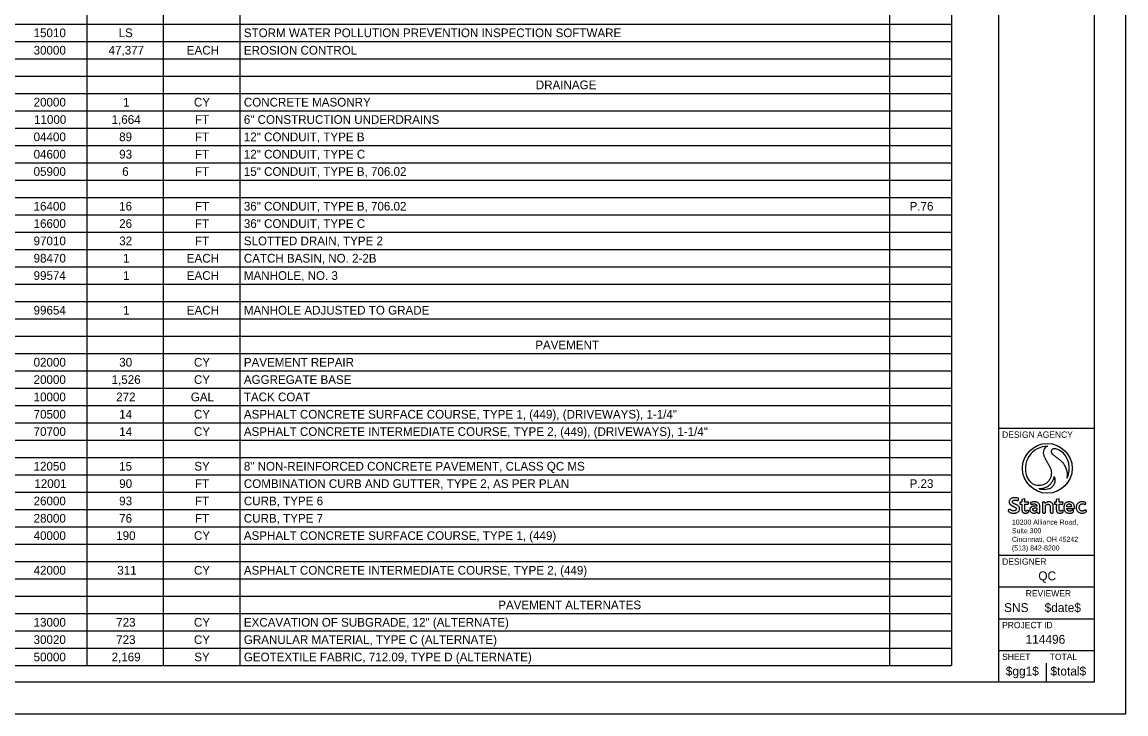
# Model space of a CAD drawing. Extents: x 0 to 34, y 0 to 46.4.
# Drawn here: x 16.61 to 34, y 0 to 10.9 of the extents above; entities that cross this region are included whole.
import ezdxf

# ---------------------------------------------------------------- set-up
doc = ezdxf.new("R2010")
doc.units = 0
for name, color, linetype in [('SH_Border', 7, 'Continuous'), ('SH_Cut_Line', 7, 'Continuous'), ('SH_Data', 7, 'Continuous'), ('SH_Text', 7, 'Continuous')]:
    doc.layers.add(name, color=color, linetype=linetype)

msp = doc.modelspace()

# ---------------------------------------------------------------- linework, layer by layer
at = {"layer": 'SH_Border'}
for p, q in [((32, 0.5), (32, 21.5)), ((32, 4.5), (33.5, 4.5)), ((32, 2.5), (33.5, 2.5)), ((32, 2), (33.5, 2)), ((32, 1.5), (33.5, 1.5)), ((32, 1), (33.5, 1))]:
    msp.add_line(p, q, dxfattribs=at)
msp.add_lwpolyline([(1.5, 21.5), (33.5, 21.5), (33.5, 0.5), (1.5, 0.5)], close=True, dxfattribs=at)
at = {"layer": 'SH_Cut_Line'}
msp.add_lwpolyline([(0, 0), (34, 0), (34, 22), (0, 22)], close=True, dxfattribs=at)
at = {"layer": 'SH_Data'}
for p, q in [((17.63, 21.245), (17.63, 0.761)), ((18.835, 21.245), (18.835, 0.761)), ((20.04, 21.245), (20.04, 0.761)), ((30.274, 21.245), (30.274, 0.761)), ((31.255, 21.245), (31.255, 0.761)), ((1.5, 10.866), (31.255, 10.866)), ((1.5, 10.593), (31.255, 10.593)), ((1.5, 10.32), (31.255, 10.32)), ((1.5, 10.047), (31.255, 10.047)), ((1.5, 9.774), (31.255, 9.774)), ((1.5, 9.501), (31.255, 9.501)), ((1.5, 9.228), (31.255, 9.228)), ((1.5, 8.955), (31.255, 8.955)), ((1.5, 8.681), (31.255, 8.681)), ((1.5, 8.408), (31.255, 8.408)), ((1.5, 8.135), (31.255, 8.135)), ((1.5, 7.862), (31.255, 7.862)), ((1.5, 7.589), (31.255, 7.589)), ((1.5, 7.316), (31.255, 7.316)), ((1.5, 7.043), (31.255, 7.043)), ((1.5, 6.77), (31.255, 6.77)), ((1.5, 6.496), (31.255, 6.496)), ((1.5, 6.223), (31.255, 6.223)), ((1.5, 5.95), (31.255, 5.95)), ((1.5, 5.677), (31.255, 5.677)), ((1.5, 5.404), (31.255, 5.404)), ((1.5, 5.131), (31.255, 5.131)), ((1.5, 4.858), (31.255, 4.858)), ((1.5, 4.585), (31.255, 4.585)), ((1.5, 4.311), (31.255, 4.311)), ((1.5, 4.038), (31.255, 4.038)), ((1.5, 3.765), (31.255, 3.765)), ((1.5, 3.492), (31.255, 3.492)), ((32.75, 3.5), (32.75, 3.5)), ((1.5, 3.219), (31.255, 3.219)), ((1.5, 2.946), (31.255, 2.946)), ((1.5, 2.673), (31.255, 2.673)), ((1.5, 2.4), (31.255, 2.4)), ((1.5, 2.126), (31.255, 2.126)), ((1.5, 1.853), (31.255, 1.853)), ((1.5, 1.58), (31.255, 1.58)), ((1.5, 1.307), (31.255, 1.307)), ((1.5, 1.034), (31.255, 1.034)), ((1.5, 0.761), (31.255, 0.761)), ((32.75, 0.5), (32.75, 0.8)), ((32.375, 0.675), (32.375, 0.675))]:
    msp.add_line(p, q, dxfattribs=at)
at = {"layer": 'SH_Text'}
for p, q in [((32.302, 3.358), (32.314, 3.392)), ((32.362, 3.336), (32.331, 3.336)), ((32.331, 3.336), (32.331, 3.303)), ((32.409, 3.389), (32.362, 3.376)), ((32.362, 3.376), (32.362, 3.336)), ((32.409, 3.336), (32.409, 3.389)), ((32.472, 3.336), (32.409, 3.336)), ((32.46, 3.303), (32.472, 3.336)), ((32.492, 3.325), (32.506, 3.297)), ((32.725, 3.337), (32.684, 3.337)), ((32.684, 3.337), (32.684, 3.184)), ((32.728, 3.317), (32.725, 3.337)), ((32.903, 3.336), (32.873, 3.336)), ((32.873, 3.336), (32.873, 3.303)), ((32.951, 3.389), (32.903, 3.376)), ((32.903, 3.376), (32.903, 3.336)), ((32.951, 3.336), (32.951, 3.389)), ((33.013, 3.336), (32.951, 3.336)), ((33.002, 3.303), (33.013, 3.336)), ((33.359, 3.296), (33.37, 3.327)), ((32.331, 3.303), (32.362, 3.303)), ((32.409, 3.219), (32.409, 3.303)), ((32.409, 3.303), (32.46, 3.303)), ((32.596, 3.247), (32.596, 3.209)), ((32.731, 3.184), (32.731, 3.285)), ((32.873, 3.303), (32.904, 3.303)), ((32.95, 3.219), (32.951, 3.303)), ((32.951, 3.303), (33.002, 3.303)), ((33.141, 3.265), (33.068, 3.265)), ((33.068, 3.236), (33.19, 3.236))]:
    msp.add_line(p, q, dxfattribs=at)
for points in [[(32.769, 4.215), (32.769, 4.215)], [(32.968, 4.147), (32.968, 4.147)]]:
    msp.add_lwpolyline(points, dxfattribs=at)
msp.add_circle((32.762, 3.869), 0.392, dxfattribs=at)
for start, end in [(88.7666, 203.6845), (88.7601, 88.7666), (333.7815, 53.4326), (247.1184, 251.458)]:
    msp.add_arc((32.762, 3.869), 0.346, start, end, dxfattribs=at)
for points, degree in [([(32.769, 4.215), (32.761, 4.213), (32.741, 4.209), (32.715, 4.183), (32.696, 4.14), (32.699, 4.091), (32.716, 4.045), (32.742, 3.999), (32.768, 3.949), (32.798, 3.902), (32.819, 3.854), (32.828, 3.802), (32.822, 3.749), (32.807, 3.702), (32.777, 3.658), (32.739, 3.627), (32.698, 3.609), (32.661, 3.597), (32.62, 3.597), (32.575, 3.604), (32.53, 3.624), (32.482, 3.665), (32.459, 3.705), (32.445, 3.73)], 3), ([(32.769, 4.215), (32.769, 4.215), (32.769, 4.215), (32.769, 4.215)], 2), ([(33.072, 3.716), (33.075, 3.728), (33.08, 3.751), (33.079, 3.788), (33.076, 3.82), (33.066, 3.85), (33.055, 3.884), (33.036, 3.922), (33.008, 3.957), (32.971, 3.994), (32.926, 4.027), (32.879, 4.065), (32.841, 4.093), (32.828, 4.127), (32.828, 4.152), (32.841, 4.169), (32.857, 4.181), (32.879, 4.183), (32.905, 4.178), (32.936, 4.165), (32.957, 4.153), (32.968, 4.147)], 3), ([(32.627, 3.55), (32.636, 3.549), (32.656, 3.548), (32.69, 3.554), (32.728, 3.563), (32.763, 3.583), (32.795, 3.606), (32.824, 3.637), (32.849, 3.673), (32.865, 3.71), (32.869, 3.732), (32.872, 3.742)], 3), ([(32.872, 3.742), (32.874, 3.734), (32.881, 3.711), (32.882, 3.674), (32.876, 3.633), (32.855, 3.596), (32.827, 3.562), (32.786, 3.543), (32.742, 3.533), (32.697, 3.532), (32.666, 3.538), (32.652, 3.541)], 3), ([(32.314, 3.392), (32.312, 3.393), (32.302, 3.398), (32.284, 3.402), (32.262, 3.405), (32.242, 3.406), (32.225, 3.404), (32.209, 3.401), (32.193, 3.395), (32.179, 3.385), (32.168, 3.371), (32.162, 3.357), (32.16, 3.344), (32.161, 3.332), (32.163, 3.321), (32.168, 3.311), (32.174, 3.303), (32.181, 3.295), (32.19, 3.288), (32.201, 3.282), (32.214, 3.275), (32.229, 3.268), (32.244, 3.262), (32.256, 3.255), (32.266, 3.248), (32.272, 3.24), (32.274, 3.231), (32.274, 3.223), (32.27, 3.214), (32.263, 3.206), (32.25, 3.2), (32.236, 3.198), (32.219, 3.199), (32.205, 3.202), (32.194, 3.208), (32.184, 3.212), (32.178, 3.218), (32.172, 3.22), (32.166, 3.222), (32.161, 3.222), (32.155, 3.22), (32.15, 3.216), (32.146, 3.209), (32.146, 3.203), (32.147, 3.196), (32.152, 3.189), (32.162, 3.179), (32.181, 3.17), (32.203, 3.164), (32.226, 3.163), (32.245, 3.163), (32.262, 3.165), (32.277, 3.17), (32.293, 3.177), (32.308, 3.189), (32.319, 3.203), (32.324, 3.22), (32.325, 3.236), (32.323, 3.25), (32.317, 3.261), (32.311, 3.273), (32.299, 3.282), (32.286, 3.291), (32.271, 3.298), (32.255, 3.305), (32.239, 3.312), (32.225, 3.32), (32.216, 3.328), (32.212, 3.337), (32.211, 3.345), (32.213, 3.353), (32.219, 3.36), (32.226, 3.365), (32.236, 3.369), (32.248, 3.369), (32.26, 3.369), (32.271, 3.367), (32.282, 3.365), (32.293, 3.362), (32.299, 3.359), (32.302, 3.358)], 3), ([(32.601, 3.185), (32.601, 3.184), (32.601, 3.18), (32.605, 3.174), (32.611, 3.167), (32.621, 3.163), (32.632, 3.163), (32.642, 3.165), (32.646, 3.173), (32.646, 3.181), (32.644, 3.192), (32.641, 3.221), (32.643, 3.252), (32.643, 3.285), (32.639, 3.302), (32.63, 3.316), (32.62, 3.327), (32.604, 3.336), (32.584, 3.341), (32.56, 3.342), (32.536, 3.34), (32.513, 3.335), (32.498, 3.328), (32.492, 3.325)], 3), ([(32.506, 3.297), (32.508, 3.298), (32.515, 3.302), (32.526, 3.305), (32.539, 3.308), (32.551, 3.309), (32.564, 3.309), (32.576, 3.305), (32.586, 3.299), (32.593, 3.291), (32.596, 3.282), (32.596, 3.277), (32.596, 3.275)], 3), ([(32.731, 3.285), (32.732, 3.286), (32.736, 3.289), (32.743, 3.293), (32.754, 3.3), (32.766, 3.304), (32.78, 3.304), (32.792, 3.3), (32.801, 3.291), (32.806, 3.28), (32.808, 3.265), (32.807, 3.244), (32.808, 3.216), (32.806, 3.193), (32.807, 3.177), (32.813, 3.169), (32.822, 3.163), (32.833, 3.163), (32.844, 3.165), (32.853, 3.172), (32.855, 3.184), (32.853, 3.207), (32.854, 3.234), (32.854, 3.264), (32.855, 3.283), (32.852, 3.3), (32.847, 3.311), (32.839, 3.323), (32.825, 3.333), (32.809, 3.341), (32.79, 3.341), (32.772, 3.34), (32.757, 3.335), (32.743, 3.329), (32.734, 3.321), (32.729, 3.318), (32.728, 3.317)], 3), ([(33.19, 3.236), (33.19, 3.24), (33.19, 3.252), (33.188, 3.271), (33.183, 3.292), (33.173, 3.308), (33.162, 3.322), (33.147, 3.332), (33.129, 3.339), (33.108, 3.341), (33.088, 3.34), (33.069, 3.334), (33.052, 3.325), (33.038, 3.311), (33.028, 3.295), (33.023, 3.277), (33.021, 3.258), (33.021, 3.238), (33.025, 3.22), (33.032, 3.202), (33.043, 3.186), (33.06, 3.174), (33.081, 3.164), (33.106, 3.163), (33.128, 3.163), (33.147, 3.167), (33.162, 3.174), (33.173, 3.184), (33.177, 3.194), (33.175, 3.202), (33.171, 3.209), (33.164, 3.211), (33.158, 3.211), (33.151, 3.209), (33.142, 3.204), (33.132, 3.197), (33.119, 3.195), (33.108, 3.194), (33.096, 3.197), (33.087, 3.204), (33.078, 3.211), (33.072, 3.221), (33.069, 3.23), (33.068, 3.234), (33.068, 3.236)], 3), ([(33.068, 3.265), (33.068, 3.267), (33.068, 3.27), (33.068, 3.278), (33.071, 3.287), (33.076, 3.296), (33.085, 3.304), (33.097, 3.309), (33.11, 3.309), (33.123, 3.305), (33.133, 3.299), (33.138, 3.287), (33.14, 3.276), (33.141, 3.269), (33.141, 3.265)], 3), ([(33.37, 3.327), (33.366, 3.33), (33.356, 3.335), (33.337, 3.34), (33.312, 3.343), (33.287, 3.34), (33.262, 3.332), (33.242, 3.318), (33.227, 3.3), (33.218, 3.278), (33.215, 3.255), (33.216, 3.23), (33.225, 3.209), (33.237, 3.192), (33.254, 3.178), (33.277, 3.167), (33.304, 3.163), (33.329, 3.164), (33.35, 3.17), (33.366, 3.177), (33.377, 3.187), (33.377, 3.197), (33.377, 3.205), (33.372, 3.209), (33.367, 3.212), (33.361, 3.212), (33.354, 3.211), (33.347, 3.205), (33.337, 3.201), (33.327, 3.197), (33.314, 3.196), (33.299, 3.197), (33.285, 3.204), (33.275, 3.215), (33.266, 3.228), (33.264, 3.243), (33.262, 3.257), (33.266, 3.272), (33.271, 3.285), (33.28, 3.296), (33.291, 3.304), (33.304, 3.309), (33.319, 3.31), (33.334, 3.309), (33.348, 3.304), (33.356, 3.299), (33.359, 3.296)], 3), ([(32.362, 3.303), (32.362, 3.273), (32.362, 3.242), (32.362, 3.207), (32.364, 3.198), (32.367, 3.187), (32.373, 3.179), (32.38, 3.173), (32.387, 3.168), (32.398, 3.164), (32.413, 3.163), (32.429, 3.163), (32.445, 3.165), (32.457, 3.172), (32.466, 3.179), (32.47, 3.187), (32.471, 3.194), (32.469, 3.2), (32.466, 3.204), (32.462, 3.206), (32.458, 3.207), (32.453, 3.207), (32.448, 3.206), (32.444, 3.202), (32.439, 3.199), (32.433, 3.196), (32.427, 3.194), (32.42, 3.195), (32.415, 3.198), (32.41, 3.202), (32.408, 3.21), (32.408, 3.215), (32.409, 3.219)], 3), ([(32.596, 3.275), (32.593, 3.275), (32.583, 3.275), (32.566, 3.274), (32.545, 3.273), (32.526, 3.269), (32.508, 3.261), (32.492, 3.248), (32.485, 3.229), (32.486, 3.211), (32.489, 3.196), (32.498, 3.183), (32.512, 3.171), (32.531, 3.164), (32.551, 3.163), (32.57, 3.166), (32.584, 3.171), (32.594, 3.178), (32.598, 3.183), (32.601, 3.185)], 3), ([(32.596, 3.209), (32.595, 3.208), (32.591, 3.205), (32.583, 3.2), (32.571, 3.196), (32.559, 3.195), (32.549, 3.198), (32.541, 3.202), (32.537, 3.208), (32.533, 3.215), (32.533, 3.222), (32.534, 3.229), (32.539, 3.236), (32.546, 3.24), (32.555, 3.244), (32.566, 3.246), (32.578, 3.246), (32.589, 3.247), (32.594, 3.247), (32.596, 3.247)], 3), ([(32.684, 3.184), (32.685, 3.182), (32.686, 3.177), (32.689, 3.17), (32.698, 3.163), (32.71, 3.163), (32.722, 3.164), (32.729, 3.172), (32.731, 3.179), (32.731, 3.182), (32.731, 3.184)], 3), ([(32.904, 3.303), (32.904, 3.273), (32.903, 3.242), (32.904, 3.207), (32.905, 3.198), (32.909, 3.187), (32.915, 3.179), (32.922, 3.173), (32.929, 3.168), (32.94, 3.164), (32.955, 3.163), (32.971, 3.163), (32.987, 3.165), (32.999, 3.172), (33.008, 3.179), (33.012, 3.187), (33.012, 3.194), (33.011, 3.2), (33.008, 3.204), (33.004, 3.206), (33, 3.207), (32.995, 3.207), (32.99, 3.206), (32.986, 3.202), (32.981, 3.199), (32.975, 3.196), (32.969, 3.194), (32.962, 3.195), (32.957, 3.198), (32.952, 3.202), (32.95, 3.21), (32.95, 3.215), (32.95, 3.219)], 3)]:
    msp.add_open_spline(points, degree=degree, dxfattribs=at)

# ---------------------------------------------------------------- texts
at = {"layer": 'SH_Data'}
for s, height, p in [('DESIGN AGENCY', 0.1, (32.05, 4.35)), ('DESIGNER', 0.1, (32.05, 2.35)), ('QC', 0.14, (32.62, 2.105)), ('REVIEWER', 0.1, (32.422, 1.85)), ('SNS', 0.14, (32.081, 1.605)), ('$date$', 0.14, (32.719, 1.605)), ('PROJECT ID', 0.1, (32.05, 1.35)), ('114496', 0.14, (32.419, 1.105)), ('SHEET', 0.1, (32.05, 0.85)), ('TOTAL', 0.1, (32.8, 0.85)), ('$gg1$', 0.14, (32.108, 0.605)), ('$total$', 0.14, (32.811, 0.605))]:
    msp.add_text(s, height=height, dxfattribs=at).set_placement(p)
at = {"layer": 'SH_Text'}
for s, height, p in [('15010', 0.1366, (16.793, 10.662)), ('LS', 0.1366, (18.132, 10.662)), ('STORM WATER POLLUTION PREVENTION INSPECTION SOFTWARE', 0.13656, (20.105, 10.662)), ('30000', 0.1366, (16.793, 10.388)), ('47,377', 0.1366, (17.974, 10.388)), ('EACH', 0.1366, (19.206, 10.388)), ('EROSION CONTROL', 0.13656, (20.105, 10.388)), ('DRAINAGE', 0.1366, (24.704, 9.842)), ('20000', 0.1366, (16.793, 9.569)), ('1', 0.137, (18.201, 9.569)), ('CY', 0.1366, (19.319, 9.569)), ('CONCRETE MASONRY', 0.13656, (20.105, 9.569)), ('11000', 0.1366, (16.8, 9.296)), ('1,664', 0.1366, (18.022, 9.296)), ('FT', 0.1366, (19.335, 9.296)), ('6" CONSTRUCTION UNDERDRAINS', 0.13656, (20.105, 9.296)), ('04400', 0.1366, (16.793, 9.023)), ('89', 0.1366, (18.141, 9.023)), ('FT', 0.1366, (19.335, 9.023)), ('12" CONDUIT, TYPE B', 0.13656, (20.105, 9.023)), ('04600', 0.1366, (16.793, 8.75)), ('93', 0.1366, (18.141, 8.75)), ('FT', 0.1366, (19.335, 8.75)), ('12" CONDUIT, TYPE C', 0.13656, (20.105, 8.75)), ('05900', 0.1366, (16.793, 8.477)), ('6', 0.137, (18.189, 8.477)), ('FT', 0.1366, (19.335, 8.477)), ('15" CONDUIT, TYPE B, 706.02', 0.13656, (20.105, 8.477)), ('16400', 0.1366, (16.793, 7.93)), ('16', 0.1366, (18.141, 7.93)), ('FT', 0.1366, (19.335, 7.93)), ('36" CONDUIT, TYPE B, 706.02', 0.13656, (20.105, 7.93)), ('P.76', 0.1366, (30.592, 7.93)), ('16600', 0.1366, (16.793, 7.657)), ('26', 0.1366, (18.141, 7.657)), ('FT', 0.1366, (19.335, 7.657)), ('36" CONDUIT, TYPE C', 0.13656, (20.105, 7.657)), ('97010', 0.1366, (16.793, 7.384)), ('32', 0.1366, (18.142, 7.384)), ('FT', 0.1366, (19.335, 7.384)), ('SLOTTED DRAIN, TYPE 2', 0.13656, (20.105, 7.384)), ('98470', 0.1366, (16.793, 7.111)), ('1', 0.137, (18.201, 7.111)), ('EACH', 0.1366, (19.206, 7.111)), ('CATCH BASIN, NO. 2-2B', 0.13656, (20.105, 7.111)), ('99574', 0.1366, (16.793, 6.838)), ('1', 0.137, (18.201, 6.838)), ('EACH', 0.1366, (19.206, 6.838)), ('MANHOLE, NO. 3', 0.13656, (20.105, 6.838)), ('99654', 0.1366, (16.793, 6.292)), ('1', 0.137, (18.201, 6.292)), ('EACH', 0.1366, (19.206, 6.292)), ('MANHOLE ADJUSTED TO GRADE', 0.13656, (20.105, 6.292)), ('PAVEMENT', 0.1366, (24.695, 5.745)), ('02000', 0.1366, (16.793, 5.472)), ('30', 0.1366, (18.142, 5.472)), ('CY', 0.1366, (19.319, 5.472)), ('PAVEMENT REPAIR', 0.13656, (20.105, 5.472)), ('20000', 0.1366, (16.793, 5.199)), ('1,526', 0.1366, (18.022, 5.199)), ('CY', 0.1366, (19.319, 5.199)), ('AGGREGATE BASE', 0.13656, (20.105, 5.199)), ('10000', 0.1366, (16.793, 4.926)), ('272', 0.1366, (18.094, 4.926)), ('GAL', 0.1366, (19.269, 4.926)), ('TACK COAT', 0.1366, (20.105, 4.926)), ('70500', 0.1366, (16.793, 4.653)), ('14', 0.1366, (18.142, 4.653)), ('CY', 0.1366, (19.319, 4.653)), ('ASPHALT CONCRETE SURFACE COURSE, TYPE 1, (449), (DRIVEWAYS), 1-1/4"', 0.13656, (20.105, 4.653)), ('ASPHALT CONCRETE INTERMEDIATE COURSE, TYPE 2, (449), (DRIVEWAYS), 1-1/4"', 0.13656, (20.105, 4.38)), ('70700', 0.1366, (16.793, 4.38)), ('14', 0.1366, (18.142, 4.38)), ('CY', 0.1366, (19.319, 4.38)), ('12050', 0.1366, (16.793, 3.834)), ('15', 0.1366, (18.141, 3.834)), ('SY', 0.1366, (19.324, 3.834)), ('8" NON-REINFORCED CONCRETE PAVEMENT, CLASS QC MS', 0.13656, (20.105, 3.834)), ('12001', 0.1366, (16.805, 3.56)), ('90', 0.1366, (18.142, 3.56)), ('FT', 0.1366, (19.335, 3.56)), ('COMBINATION CURB AND GUTTER, TYPE 2, AS PER PLAN', 0.13656, (20.105, 3.56)), ('P.23', 0.1366, (30.592, 3.56)), ('26000', 0.1366, (16.793, 3.287)), ('93', 0.1366, (18.141, 3.287)), ('FT', 0.1366, (19.335, 3.287)), ('CURB, TYPE 6', 0.13656, (20.105, 3.287)), ('28000', 0.1366, (16.793, 3.014)), ('76', 0.1366, (18.141, 3.014)), ('FT', 0.1366, (19.335, 3.014)), ('CURB, TYPE 7', 0.13656, (20.105, 3.014)), ('40000', 0.1366, (16.793, 2.741)), ('190', 0.1366, (18.094, 2.741)), ('CY', 0.1366, (19.319, 2.741)), ('ASPHALT CONCRETE SURFACE COURSE, TYPE 1, (449)', 0.13656, (20.105, 2.741)), ('42000', 0.1366, (16.793, 2.195)), ('311', 0.1366, (18.112, 2.195)), ('CY', 0.1366, (19.319, 2.195)), ('ASPHALT CONCRETE INTERMEDIATE COURSE, TYPE 2, (449)', 0.13656, (20.105, 2.195)), ('PAVEMENT ALTERNATES', 0.13656, (24.112, 1.649)), ('13000', 0.1366, (16.793, 1.375)), ('723', 0.1366, (18.094, 1.375)), ('CY', 0.1366, (19.319, 1.375)), ('EXCAVATION OF SUBGRADE, 12" (ALTERNATE)', 0.13656, (20.105, 1.375)), ('30020', 0.1366, (16.793, 1.102)), ('723', 0.1366, (18.094, 1.102)), ('CY', 0.1366, (19.319, 1.102)), ('GRANULAR MATERIAL, TYPE C (ALTERNATE)', 0.13656, (20.105, 1.102)), ('50000', 0.1366, (16.793, 0.829)), ('2,169', 0.1366, (18.022, 0.829)), ('SY', 0.1366, (19.324, 0.829)), ('GEOTEXTILE FABRIC, 712.09, TYPE D (ALTERNATE)', 0.13656, (20.105, 0.829))]:
    msp.add_text(s, height=height, dxfattribs=at).set_placement(p)
for s, height, p in [('10200 Alliance Road,', 0.07948, (32.204, 2.982)), ('Suite 300', 0.0795, (32.204, 2.847)), ('Cincinnati, OH 45242', 0.07948, (32.204, 2.711)), ('(513) 842-8200', 0.07948, (32.204, 2.575))]:
    msp.add_text(s, height=height, rotation=360, dxfattribs=at).set_placement(p)

doc.saveas('drawing.dxf')
